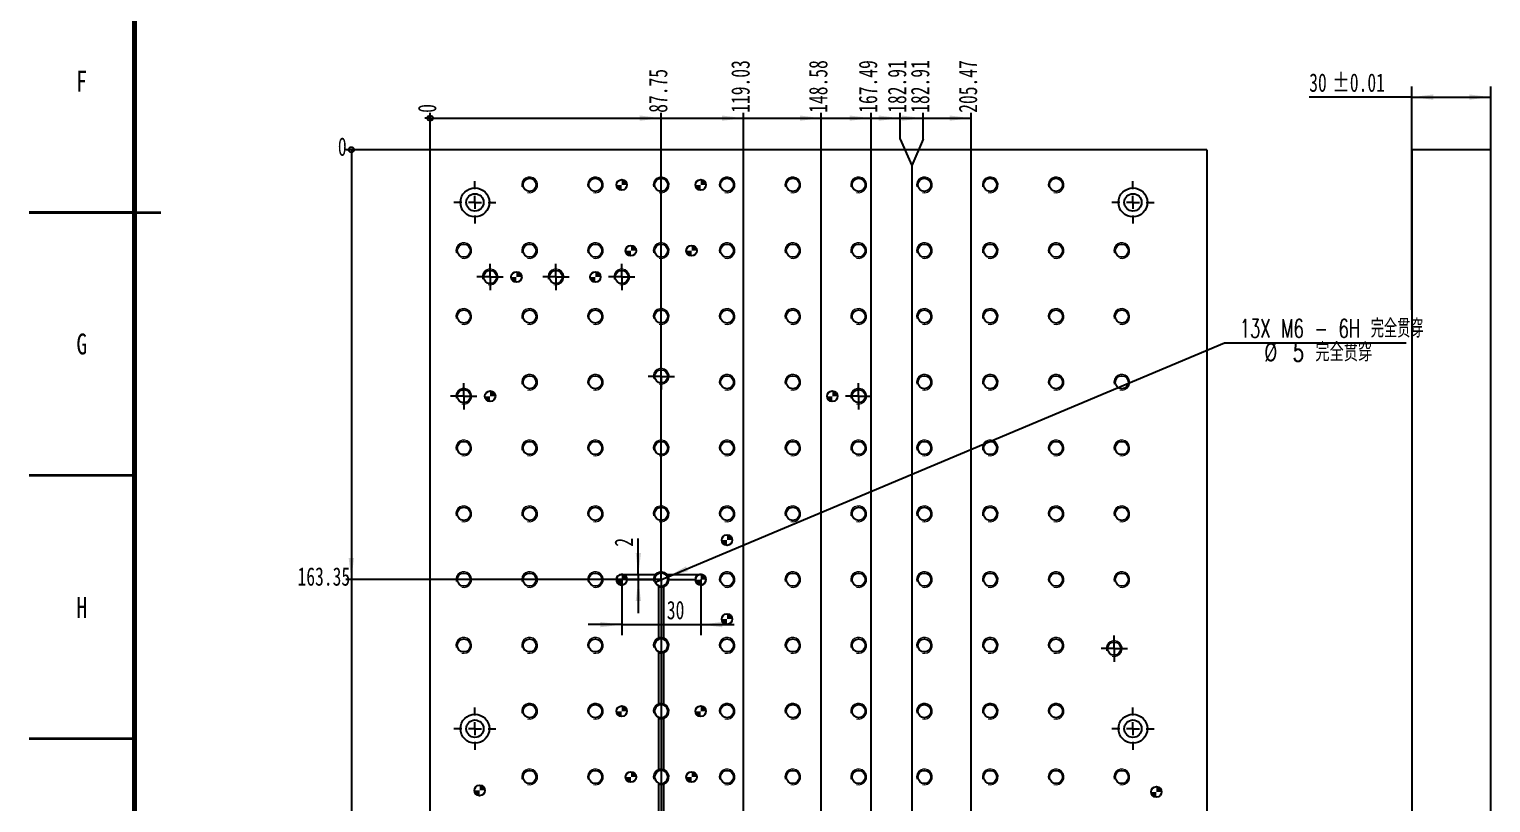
# Model space of a CAD drawing. Header units: millimetres. Extents: x 0 to 841, y 0 to 594.
# Drawn here: x 0 to 277.6, y 184.8 to 331.8 of the extents above; entities that cross this region are included whole.
import ezdxf

# ---------------------------------------------------------------- set-up
doc = ezdxf.new("R2010")
doc.units = ezdxf.units.MM
doc.layers.add('根据设置的颜色创建', color=7, linetype='Continuous', lineweight=25)
doc.styles.add('SLDTEXTSTYLE0', font='TXT', dxfattribs={"width": 0.75})
doc.styles.add('SLDTEXTSTYLE1', font='TXT', dxfattribs={"width": 0.7, "bigfont": 'bigfont'})
doc.styles.add('SLDTEXTSTYLE2', font='TXT', dxfattribs={"width": 0.7})
doc.styles.add('SLDTEXTSTYLE9', font='TXT', dxfattribs={"width": 0.65, "bigfont": 'bigfont'})
doc.dimstyles.new('SLDDIMSTYLE1', dxfattribs={"dimtxt": 3.5, "dimasz": 4.08, "dimexe": 0, "dimexo": 0.0625, "dimgap": 0.875, "dimtad": 2, "dimlfac": 2, "dimrnd": 1e-09, "dimzin": 12, "dimdsep": 46, "dimtxsty": 'SLDTEXTSTYLE2', "dimsah": 1, "dimcen": 0.09, "dimadec": 0, "dimazin": 3, "dimtol": 1, "dimtp": 0.01, "dimtm": 0.01, "dimtfac": 1, "dimtofl": 0, "dimtmove": 0, "dimatfit": 3, "dimfxl": 0, "dimfrac": 2, "dimtolj": 1, "dimarcsym": 0})
doc.dimstyles.new('SLDDIMSTYLE11', dxfattribs={"dimtxt": 3.5, "dimasz": 4.08, "dimexe": 0, "dimexo": 0.0625, "dimgap": 0.875, "dimtad": 2, "dimlfac": 2, "dimrnd": 1e-09, "dimzin": 12, "dimdsep": 46, "dimtxsty": 'SLDTEXTSTYLE2', "dimsah": 1, "dimcen": 0.09, "dimadec": 0, "dimazin": 3, "dimtfac": 1, "dimtmove": 0, "dimatfit": 0, "dimfxl": 0, "dimfrac": 2, "dimtolj": 1, "dimtzin": 12, "dimarcsym": 0})
doc.dimstyles.new('SLDDIMSTYLE16', dxfattribs={"dimtxt": 3.5, "dimasz": 4.08, "dimexe": 0, "dimexo": 0.0625, "dimgap": 0.875, "dimtad": 0, "dimtih": 1, "dimtoh": 1, "dimdec": 6, "dimlfac": 2, "dimrnd": 1e-09, "dimzin": 12, "dimdsep": 46, "dimtxsty": 'SLDTEXTSTYLE2', "dimblk1": 'NONE', "dimsah": 1, "dimcen": 0, "dimadec": 0, "dimazin": 3, "dimtfac": 1, "dimtmove": 0, "dimatfit": 3, "dimldrblk": 'NONE', "dimfxl": 0, "dimfrac": 2, "dimtolj": 1, "dimtzin": 12, "dimarcsym": 0})
doc.dimstyles.new('SLDDIMSTYLE5', dxfattribs={"dimtxt": 3.5, "dimasz": 0.338667, "dimexe": 0, "dimexo": 0.0625, "dimgap": 0.875, "dimtad": 0, "dimtih": 1, "dimtoh": 1, "dimdec": 0, "dimlfac": 2, "dimrnd": 1e-09, "dimdsep": 46, "dimtxsty": 'SLDTEXTSTYLE2', "dimblk1": 'ORIGIN', "dimblk2": 'ORIGIN', "dimsah": 1, "dimcen": 0.09, "dimadec": 0, "dimazin": 2, "dimtfac": 1, "dimtdec": 0, "dimtofl": 0, "dimtmove": 0, "dimatfit": 3, "dimldrblk": 'ORIGIN', "dimfxl": 0, "dimfrac": 2, "dimtolj": 1, "dimtzin": 12, "dimarcsym": 0})
doc.dimstyles.new('SLDDIMSTYLE6', dxfattribs={"dimtxt": 3.5, "dimasz": 4.08, "dimexe": 0, "dimexo": 0.0625, "dimgap": 0.875, "dimtad": 0, "dimtih": 1, "dimtoh": 1, "dimlfac": 2, "dimrnd": 1e-09, "dimzin": 12, "dimdsep": 46, "dimtxsty": 'SLDTEXTSTYLE2', "dimsah": 1, "dimcen": 0.09, "dimadec": 0, "dimazin": 3, "dimtfac": 1, "dimtofl": 0, "dimtmove": 0, "dimatfit": 3, "dimfxl": 0, "dimfrac": 2, "dimtolj": 1, "dimtzin": 12, "dimarcsym": 0})
doc.dimstyles.new('SLDDIMSTYLE7', dxfattribs={"dimtxt": 3.5, "dimasz": 4.08, "dimexe": 0, "dimexo": 0.0625, "dimgap": 0.875, "dimtad": 0, "dimtih": 1, "dimtoh": 1, "dimlfac": 2, "dimrnd": 1e-09, "dimzin": 4, "dimdsep": 46, "dimtxsty": 'SLDTEXTSTYLE2', "dimsah": 1, "dimcen": 0.09, "dimadec": 0, "dimazin": 1, "dimtfac": 1, "dimtofl": 0, "dimtmove": 0, "dimatfit": 3, "dimfxl": 0, "dimfrac": 2, "dimtolj": 1, "dimtzin": 12, "dimarcsym": 0})

# ---------------------------------------------------------------- blocks, each defined once
blk = doc.blocks.new('_D')
at = {"layer": '根据设置的颜色创建'}
for p, q in [((262.63, 278.49), (262.63, 320.92)), ((277.63, 308.92), (277.63, 320.92)), ((262.63, 318.92), (243.14, 318.92)), ((262.63, 318.92), (277.63, 318.92))]:
    blk.add_line(p, q, dxfattribs=at)
for points in [[(262.63, 318.92), (266.71, 318.41), (266.71, 319.43)], [(277.63, 318.92), (273.55, 319.43), (273.55, 318.41)]]:
    blk.add_solid(points, dxfattribs=at)
at = {"layer": '根据设置的颜色创建', "char_height": 3.5, "attachment_point": 1, "style": 'SLDTEXTSTYLE2'}
for s, insert in [('30', (243.14, 323.43)), ('±0.01', (247.52, 323.43))]:
    blk.add_mtext(s, dxfattribs=dict(at, insert=insert))
blk = doc.blocks.new('_Origin')
at = {"color": 0, "linetype": 'ByBlock', "lineweight": -2}
blk.add_line((0, 0), (-1, 0), dxfattribs=at)
blk.add_circle((0, 0), 0.5, dxfattribs=at)
blk = doc.blocks.new('_D_13')
at = {"layer": '根据设置的颜色创建'}
blk.add_line((76.17, 308.92), (60.17, 308.92), dxfattribs=at)
at = {"layer": '根据设置的颜色创建', "xscale": 1.016, "yscale": 1.016}
blk.add_blockref('_Origin', (61.19, 308.92), dxfattribs=at)
at = {"layer": '根据设置的颜色创建', "insert": (58.63, 311.27), "char_height": 3.5, "attachment_point": 1, "style": 'SLDTEXTSTYLE2'}
blk.add_mtext('0', dxfattribs=at)
blk = doc.blocks.new('_D_14')
at = {"layer": '根据设置的颜色创建'}
for p, q in [((61.19, 308.92), (61.19, 227.24)), ((120.05, 227.24), (60.17, 227.24))]:
    blk.add_line(p, q, dxfattribs=at)
blk.add_solid([(61.19, 227.24), (61.69, 231.32), (60.68, 231.32)], dxfattribs=at)
at = {"layer": '根据设置的颜色创建', "insert": (50.96, 229.59), "char_height": 3.5, "attachment_point": 1, "style": 'SLDTEXTSTYLE2'}
blk.add_mtext('163.35', dxfattribs=at)
blk = doc.blocks.new('_D_15')
at = {"layer": '根据设置的颜色创建'}
for p, q in [((61.19, 227.24), (61.19, 155.26)), ((65.17, 155.26), (60.17, 155.26)), ((65.17, 155.26), (70.17, 154.31)), ((70.17, 154.31), (178.91, 154.31))]:
    blk.add_line(p, q, dxfattribs=at)
blk.add_solid([(61.19, 155.26), (61.69, 159.34), (60.68, 159.34)], dxfattribs=at)
at = {"layer": '根据设置的颜色创建', "insert": (50.96, 157.61), "char_height": 3.5, "attachment_point": 1, "style": 'SLDTEXTSTYLE2'}
blk.add_mtext('309.23', dxfattribs=at)
blk = doc.blocks.new('_D_16')
at = {"layer": '根据设置的颜色创建'}
for p, q in [((61.19, 155.26), (61.19, 150.88)), ((65.17, 150.88), (60.17, 150.88)), ((65.17, 150.88), (70.17, 151.84)), ((70.17, 151.84), (120.05, 151.84))]:
    blk.add_line(p, q, dxfattribs=at)
blk.add_solid([(61.19, 150.88), (61.69, 154.96), (60.68, 154.96)], dxfattribs=at)
at = {"layer": '根据设置的颜色创建', "insert": (50.96, 153.23), "char_height": 3.5, "attachment_point": 1, "style": 'SLDTEXTSTYLE2'}
blk.add_mtext('314.17', dxfattribs=at)
blk = doc.blocks.new('_D_17')
at = {"layer": '根据设置的颜色创建'}
for p, q in [((61.19, 150.88), (61.19, 138.34)), ((120.05, 138.34), (60.17, 138.34))]:
    blk.add_line(p, q, dxfattribs=at)
blk.add_solid([(61.19, 138.34), (61.69, 142.42), (60.68, 142.42)], dxfattribs=at)
at = {"layer": '根据设置的颜色创建', "insert": (50.96, 140.68), "char_height": 3.5, "attachment_point": 1, "style": 'SLDTEXTSTYLE2'}
blk.add_mtext('341.17', dxfattribs=at)
blk = doc.blocks.new('_D_18')
at = {"layer": '根据设置的颜色创建'}
for p, q in [((61.19, 138.34), (61.19, 122.88)), ((135.68, 122.88), (60.17, 122.88))]:
    blk.add_line(p, q, dxfattribs=at)
blk.add_solid([(61.19, 122.88), (61.69, 126.96), (60.68, 126.96)], dxfattribs=at)
at = {"layer": '根据设置的颜色创建', "insert": (50.97, 125.22), "char_height": 3.5, "attachment_point": 1, "style": 'SLDTEXTSTYLE2'}
blk.add_mtext('372.08', dxfattribs=at)
blk = doc.blocks.new('_D_19')
at = {"layer": '根据设置的颜色创建'}
for p, q in [((61.19, 122.88), (61.19, 106.62)), ((150.4, 106.62), (60.17, 106.62))]:
    blk.add_line(p, q, dxfattribs=at)
blk.add_solid([(61.19, 106.62), (61.69, 110.7), (60.68, 110.7)], dxfattribs=at)
at = {"layer": '根据设置的颜色创建', "insert": (50.96, 108.97), "char_height": 3.5, "attachment_point": 1, "style": 'SLDTEXTSTYLE2'}
blk.add_mtext('404.60', dxfattribs=at)
blk = doc.blocks.new('_D_20')
at = {"layer": '根据设置的颜色创建'}
for p, q in [((61.19, 106.62), (61.19, 87.35)), ((167.63, 87.35), (60.17, 87.35))]:
    blk.add_line(p, q, dxfattribs=at)
blk.add_solid([(61.19, 87.35), (61.69, 91.43), (60.68, 91.43)], dxfattribs=at)
at = {"layer": '根据设置的颜色创建', "insert": (50.96, 89.69), "char_height": 3.5, "attachment_point": 1, "style": 'SLDTEXTSTYLE2'}
blk.add_mtext('443.15', dxfattribs=at)
blk = doc.blocks.new('_D_21')
at = {"layer": '根据设置的颜色创建'}
for p, q in [((61.19, 87.35), (61.19, 79.23)), ((65.17, 79.23), (60.17, 79.23)), ((65.17, 79.23), (70.17, 78.86)), ((70.17, 78.86), (159.91, 78.86))]:
    blk.add_line(p, q, dxfattribs=at)
blk.add_solid([(61.19, 79.23), (61.69, 83.31), (60.68, 83.31)], dxfattribs=at)
at = {"layer": '根据设置的颜色创建', "insert": (50.96, 81.58), "char_height": 3.5, "attachment_point": 1, "style": 'SLDTEXTSTYLE2'}
blk.add_mtext('460.11', dxfattribs=at)
blk = doc.blocks.new('_D_22')
at = {"layer": '根据设置的颜色创建'}
for p, q in [((61.19, 79.23), (61.19, 74.86)), ((167.63, 74.86), (60.17, 74.86))]:
    blk.add_line(p, q, dxfattribs=at)
blk.add_solid([(61.19, 74.86), (61.69, 78.94), (60.68, 78.94)], dxfattribs=at)
at = {"layer": '根据设置的颜色创建', "insert": (50.97, 77.2), "char_height": 3.5, "attachment_point": 1, "style": 'SLDTEXTSTYLE2'}
blk.add_mtext('468.13', dxfattribs=at)
blk = doc.blocks.new('_D_23')
at = {"layer": '根据设置的颜色创建'}
blk.add_line((76.17, 308.92), (76.17, 315.94), dxfattribs=at)
at = {"layer": '根据设置的颜色创建', "xscale": 1.016, "yscale": 1.016}
blk.add_blockref('_Origin', (76.17, 314.92), dxfattribs=at)
at = {"layer": '根据设置的颜色创建', "insert": (73.82, 315.94), "char_height": 3.5, "attachment_point": 1, "rotation": 90, "style": 'SLDTEXTSTYLE2'}
blk.add_mtext('0', dxfattribs=at)
blk = doc.blocks.new('_D_24')
at = {"layer": '根据设置的颜色创建'}
for p, q in [((76.17, 314.92), (120.05, 314.92)), ((120.05, 227.24), (120.05, 315.94))]:
    blk.add_line(p, q, dxfattribs=at)
blk.add_solid([(120.05, 314.92), (115.97, 315.43), (115.97, 314.42)], dxfattribs=at)
at = {"layer": '根据设置的颜色创建', "insert": (117.7, 315.94), "char_height": 3.5, "attachment_point": 1, "rotation": 90, "style": 'SLDTEXTSTYLE2'}
blk.add_mtext('87.75', dxfattribs=at)
blk = doc.blocks.new('_D_25')
at = {"layer": '根据设置的颜色创建'}
for p, q in [((120.05, 314.92), (135.68, 314.92)), ((135.68, 122.88), (135.68, 315.94))]:
    blk.add_line(p, q, dxfattribs=at)
blk.add_solid([(135.68, 314.92), (131.6, 315.43), (131.6, 314.42)], dxfattribs=at)
at = {"layer": '根据设置的颜色创建', "insert": (133.34, 315.94), "char_height": 3.5, "attachment_point": 1, "rotation": 90, "style": 'SLDTEXTSTYLE2'}
blk.add_mtext('119.03', dxfattribs=at)
blk = doc.blocks.new('_D_26')
at = {"layer": '根据设置的颜色创建'}
for p, q in [((135.68, 314.92), (150.46, 314.92)), ((150.46, 106.55), (150.46, 315.94))]:
    blk.add_line(p, q, dxfattribs=at)
blk.add_solid([(150.46, 314.92), (146.38, 315.43), (146.38, 314.42)], dxfattribs=at)
at = {"layer": '根据设置的颜色创建', "insert": (148.11, 315.94), "char_height": 3.5, "attachment_point": 1, "rotation": 90, "style": 'SLDTEXTSTYLE2'}
blk.add_mtext('148.58', dxfattribs=at)
blk = doc.blocks.new('_D_27')
at = {"layer": '根据设置的颜色创建'}
for p, q in [((150.46, 314.92), (159.91, 314.92)), ((159.91, 78.86), (159.91, 315.94))]:
    blk.add_line(p, q, dxfattribs=at)
blk.add_solid([(159.91, 314.92), (155.83, 315.43), (155.83, 314.42)], dxfattribs=at)
at = {"layer": '根据设置的颜色创建', "insert": (157.57, 315.94), "char_height": 3.5, "attachment_point": 1, "rotation": 90, "style": 'SLDTEXTSTYLE2'}
blk.add_mtext('167.49', dxfattribs=at)
blk = doc.blocks.new('_D_28')
at = {"layer": '根据设置的颜色创建'}
for p, q in [((159.91, 314.92), (165.44, 314.92)), ((165.44, 310.94), (165.44, 315.94)), ((165.44, 310.94), (167.63, 305.94)), ((167.63, 305.94), (167.63, 87.35))]:
    blk.add_line(p, q, dxfattribs=at)
blk.add_solid([(165.44, 314.92), (161.36, 315.43), (161.36, 314.42)], dxfattribs=at)
at = {"layer": '根据设置的颜色创建', "insert": (163.09, 315.94), "char_height": 3.5, "attachment_point": 1, "rotation": 90, "style": 'SLDTEXTSTYLE2'}
blk.add_mtext('182.91', dxfattribs=at)
blk = doc.blocks.new('_D_29')
at = {"layer": '根据设置的颜色创建'}
for p, q in [((159.91, 314.92), (169.81, 314.92)), ((169.81, 310.94), (169.81, 315.94)), ((169.81, 310.94), (167.63, 305.94)), ((167.63, 305.94), (167.63, 74.86))]:
    blk.add_line(p, q, dxfattribs=at)
blk.add_solid([(169.81, 314.92), (165.73, 315.43), (165.73, 314.42)], dxfattribs=at)
at = {"layer": '根据设置的颜色创建', "insert": (167.47, 315.94), "char_height": 3.5, "attachment_point": 1, "rotation": 90, "style": 'SLDTEXTSTYLE2'}
blk.add_mtext('182.91', dxfattribs=at)
blk = doc.blocks.new('_D_30')
at = {"layer": '根据设置的颜色创建'}
for p, q in [((169.81, 314.92), (178.91, 314.92)), ((178.91, 154.31), (178.91, 315.94))]:
    blk.add_line(p, q, dxfattribs=at)
blk.add_solid([(178.91, 314.92), (174.83, 315.43), (174.83, 314.42)], dxfattribs=at)
at = {"layer": '根据设置的颜色创建', "insert": (176.56, 315.94), "char_height": 3.5, "attachment_point": 1, "rotation": 90, "style": 'SLDTEXTSTYLE2'}
blk.add_mtext('205.47', dxfattribs=at)
blk = doc.blocks.new('_D_43')
at = {"layer": '根据设置的颜色创建'}
for p, q in [((115.7, 228.24), (115.7, 235.03)), ((115.7, 228.24), (115.7, 227.24)), ((115.7, 227.24), (115.7, 220.89))]:
    blk.add_line(p, q, dxfattribs=at)
for points in [[(115.7, 228.24), (116.21, 232.32), (115.2, 232.32)], [(115.7, 227.24), (115.2, 223.16), (116.21, 223.16)]]:
    blk.add_solid(points, dxfattribs=at)
at = {"layer": '根据设置的颜色创建', "insert": (111.19, 233.5), "char_height": 3.5, "attachment_point": 1, "rotation": 90, "style": 'SLDTEXTSTYLE2'}
blk.add_mtext('2', dxfattribs=at)
blk = doc.blocks.new('_D_52')
at = {"layer": '根据设置的颜色创建'}
for p, q in [((112.55, 227.24), (112.55, 216.69)), ((127.55, 227.24), (127.55, 216.69)), ((112.55, 218.69), (106.2, 218.69)), ((112.55, 218.69), (127.55, 218.69)), ((127.55, 218.69), (133.9, 218.69))]:
    blk.add_line(p, q, dxfattribs=at)
for points in [[(112.55, 218.69), (108.47, 219.2), (108.47, 218.19)], [(127.55, 218.69), (131.63, 218.19), (131.63, 219.2)]]:
    blk.add_solid(points, dxfattribs=at)
at = {"layer": '根据设置的颜色创建', "insert": (121.11, 223.21), "char_height": 3.5, "attachment_point": 1, "style": 'SLDTEXTSTYLE2'}
blk.add_mtext('30', dxfattribs=at)
blk = doc.blocks.new('_D_56')
at = {"layer": '根据设置的颜色创建'}
for p, q in [((121.2, 227.73), (227.05, 272.23)), ((227.05, 272.23), (261.53, 272.23)), ((118.89, 226.76), (121.2, 227.73))]:
    blk.add_line(p, q, dxfattribs=at)
blk.add_solid([(121.2, 227.73), (125.16, 228.84), (124.76, 229.78)], dxfattribs=at)
at = {"layer": '根据设置的颜色创建', "char_height": 3.5, "attachment_point": 1}
for s, insert, style in [('13X M6 - 6H 完全贯穿', (229.95, 276.72), 'SLDTEXTSTYLE9'), ('%%c', (234.6, 272.22), 'SLDTEXTSTYLE2'), ('5 完全贯穿', (240.03, 272.2), 'SLDTEXTSTYLE1')]:
    blk.add_mtext(s, dxfattribs=dict(at, insert=insert, style=style))
blk = doc.blocks.new('_None')
blk = doc.blocks.new('SW_CENTERMARKSYMBOL_87')
at = {"layer": '根据设置的颜色创建', "color": 0}
for p, q in [((0, 2.5), (0, 4)), ((-2.5, 0), (-4, 0)), ((0, 0), (-1.25, 0)), ((0, 0), (0, 1.25)), ((0, 0), (0, -1.25)), ((0, 0), (1.25, 0)), ((2.5, 0), (4, 0)), ((0, -2.5), (0, -4))]:
    blk.add_line(p, q, dxfattribs=at)
blk = doc.blocks.new('SW_CENTERMARKSYMBOL_88')
at = {"layer": '根据设置的颜色创建', "color": 0}
for p, q in [((0, 2.5), (0, 4)), ((-2.5, 0), (-4, 0)), ((0, 0), (-1.25, 0)), ((0, 0), (0, 1.25)), ((0, 0), (0, -1.25)), ((0, 0), (1.25, 0)), ((2.5, 0), (4, 0)), ((0, -2.5), (0, -4))]:
    blk.add_line(p, q, dxfattribs=at)
blk = doc.blocks.new('SW_CENTERMARKSYMBOL_89')
at = {"layer": '根据设置的颜色创建', "color": 0}
for p, q in [((0, 2.5), (0, 4)), ((-2.5, 0), (-4, 0)), ((0, 0), (-1.25, 0)), ((0, 0), (0, 1.25)), ((0, 0), (0, -1.25)), ((0, 0), (1.25, 0)), ((2.5, 0), (4, 0)), ((0, -2.5), (0, -4))]:
    blk.add_line(p, q, dxfattribs=at)
blk = doc.blocks.new('SW_CENTERMARKSYMBOL_90')
at = {"layer": '根据设置的颜色创建', "color": 0}
for p, q in [((0, 2.5), (0, 4)), ((-2.5, 0), (-4, 0)), ((0, 0), (-1.25, 0)), ((0, 0), (0, 1.25)), ((0, 0), (0, -1.25)), ((0, 0), (1.25, 0)), ((2.5, 0), (4, 0)), ((0, -2.5), (0, -4))]:
    blk.add_line(p, q, dxfattribs=at)
blk = doc.blocks.new('SW_CENTERMARKSYMBOL_96')
at = {"layer": '根据设置的颜色创建', "color": 0}
for p, q in [((-1.25, 0), (-2.5, 0)), ((0, 0), (-1.25, 0)), ((0, 1.25), (0, 2.5)), ((0, 0), (0, 1.25)), ((0, 0), (0, -1.25)), ((0, 0), (1.25, 0)), ((1.25, 0), (2.5, 0)), ((0, -1.25), (0, -2.5))]:
    blk.add_line(p, q, dxfattribs=at)
blk = doc.blocks.new('SW_CENTERMARKSYMBOL_97')
at = {"layer": '根据设置的颜色创建', "color": 0}
for p, q in [((-1.25, 0), (-2.5, 0)), ((0, 0), (-1.25, 0)), ((0, 1.25), (0, 2.5)), ((0, 0), (0, 1.25)), ((0, 0), (0, -1.25)), ((0, 0), (1.25, 0)), ((1.25, 0), (2.5, 0)), ((0, -1.25), (0, -2.5))]:
    blk.add_line(p, q, dxfattribs=at)
blk = doc.blocks.new('SW_CENTERMARKSYMBOL_111')
at = {"layer": '根据设置的颜色创建', "color": 0}
for p, q in [((-1.25, 0), (-2.5, 0)), ((0, 0), (-1.25, 0)), ((0, 1.25), (0, 2.5)), ((0, 0), (0, 1.25)), ((0, 0), (0, -1.25)), ((0, 0), (1.25, 0)), ((1.25, 0), (2.5, 0)), ((0, -1.25), (0, -2.5))]:
    blk.add_line(p, q, dxfattribs=at)
blk = doc.blocks.new('SW_CENTERMARKSYMBOL_120')
at = {"layer": '根据设置的颜色创建', "color": 0}
for p, q in [((-1.25, 0), (-2.5, 0)), ((0, 0), (-1.25, 0)), ((0, 1.25), (0, 2.5)), ((0, 0), (0, 1.25)), ((0, 0), (0, -1.25)), ((0, 0), (1.25, 0)), ((1.25, 0), (2.5, 0)), ((0, -1.25), (0, -2.5))]:
    blk.add_line(p, q, dxfattribs=at)
blk = doc.blocks.new('SW_CENTERMARKSYMBOL_121')
at = {"layer": '根据设置的颜色创建', "color": 0}
for p, q in [((-1.25, 0), (-2.5, 0)), ((0, 0), (-1.25, 0)), ((0, 1.25), (0, 2.5)), ((0, 0), (0, 1.25)), ((0, 0), (0, -1.25)), ((0, 0), (1.25, 0)), ((1.25, 0), (2.5, 0)), ((0, -1.25), (0, -2.5))]:
    blk.add_line(p, q, dxfattribs=at)
blk = doc.blocks.new('SW_CENTERMARKSYMBOL_122')
at = {"layer": '根据设置的颜色创建', "color": 0}
for p, q in [((-1.25, 0), (-2.5, 0)), ((0, 0), (-1.25, 0)), ((0, 1.25), (0, 2.5)), ((0, 0), (0, 1.25)), ((0, 0), (0, -1.25)), ((0, 0), (1.25, 0)), ((1.25, 0), (2.5, 0)), ((0, -1.25), (0, -2.5))]:
    blk.add_line(p, q, dxfattribs=at)
blk = doc.blocks.new('SW_CENTERMARKSYMBOL_123')
at = {"layer": '根据设置的颜色创建', "color": 0}
for p, q in [((-1.25, 0), (-2.5, 0)), ((0, 0), (-1.25, 0)), ((0, 1.25), (0, 2.5)), ((0, 0), (0, 1.25)), ((0, 0), (0, -1.25)), ((0, 0), (1.25, 0)), ((1.25, 0), (2.5, 0)), ((0, -1.25), (0, -2.5))]:
    blk.add_line(p, q, dxfattribs=at)
blk = doc.blocks.new('SW_DOWELSYMBOL_45')
at = {"linetype": 'Continuous', "lineweight": 25}
h = blk.add_hatch(color=0, dxfattribs=at)
edge = h.paths.add_edge_path(flags=0)
edge.add_arc((0, 0), 1, 180, 270)
edge.add_line((0, -1), (0, 0))
edge.add_line((0, 0), (-1, 0))
h = blk.add_hatch(color=0, dxfattribs=at)
edge = h.paths.add_edge_path(flags=0)
edge.add_arc((0, 0), 1, 0, 90)
edge.add_line((0, 1), (0, 0))
edge.add_line((0, 0), (1, 0))
at = {"layer": '根据设置的颜色创建', "color": 0}
blk.add_circle((0, 0), 1, dxfattribs=at)
blk = doc.blocks.new('SW_DOWELSYMBOL_49')
at = {"linetype": 'Continuous', "lineweight": 25}
h = blk.add_hatch(color=0, dxfattribs=at)
edge = h.paths.add_edge_path(flags=0)
edge.add_arc((0, 0), 1, 180, 270)
edge.add_line((0, -1), (0, 0))
edge.add_line((0, 0), (-1, 0))
h = blk.add_hatch(color=0, dxfattribs=at)
edge = h.paths.add_edge_path(flags=0)
edge.add_arc((0, 0), 1, 0, 90)
edge.add_line((0, 1), (0, 0))
edge.add_line((0, 0), (1, 0))
at = {"layer": '根据设置的颜色创建', "color": 0}
blk.add_circle((0, 0), 1, dxfattribs=at)
blk = doc.blocks.new('SW_DOWELSYMBOL_50')
at = {"linetype": 'Continuous', "lineweight": 25}
h = blk.add_hatch(color=0, dxfattribs=at)
edge = h.paths.add_edge_path(flags=0)
edge.add_arc((0, 0), 1, 180, 270)
edge.add_line((0, -1), (0, 0))
edge.add_line((0, 0), (-1, 0))
h = blk.add_hatch(color=0, dxfattribs=at)
edge = h.paths.add_edge_path(flags=0)
edge.add_arc((0, 0), 1, 0, 90)
edge.add_line((0, 1), (0, 0))
edge.add_line((0, 0), (1, 0))
at = {"layer": '根据设置的颜色创建', "color": 0}
blk.add_circle((0, 0), 1, dxfattribs=at)
blk = doc.blocks.new('SW_DOWELSYMBOL_63')
at = {"linetype": 'Continuous', "lineweight": 25}
h = blk.add_hatch(color=0, dxfattribs=at)
edge = h.paths.add_edge_path(flags=0)
edge.add_arc((0, 0), 1, 180, 270)
edge.add_line((0, -1), (0, 0))
edge.add_line((0, 0), (-1, 0))
h = blk.add_hatch(color=0, dxfattribs=at)
edge = h.paths.add_edge_path(flags=0)
edge.add_arc((0, 0), 1, 0, 90)
edge.add_line((0, 1), (0, 0))
edge.add_line((0, 0), (1, 0))
at = {"layer": '根据设置的颜色创建', "color": 0}
blk.add_circle((0, 0), 1, dxfattribs=at)
blk = doc.blocks.new('SW_DOWELSYMBOL_72')
at = {"linetype": 'Continuous', "lineweight": 25}
h = blk.add_hatch(color=0, dxfattribs=at)
edge = h.paths.add_edge_path(flags=0)
edge.add_arc((0, 0), 1, 180, 270)
edge.add_line((0, -1), (0, 0))
edge.add_line((0, 0), (-1, 0))
h = blk.add_hatch(color=0, dxfattribs=at)
edge = h.paths.add_edge_path(flags=0)
edge.add_arc((0, 0), 1, 0, 90)
edge.add_line((0, 1), (0, 0))
edge.add_line((0, 0), (1, 0))
at = {"layer": '根据设置的颜色创建', "color": 0}
blk.add_circle((0, 0), 1, dxfattribs=at)
blk = doc.blocks.new('SW_DOWELSYMBOL_74')
at = {"linetype": 'Continuous', "lineweight": 25}
h = blk.add_hatch(color=0, dxfattribs=at)
edge = h.paths.add_edge_path(flags=0)
edge.add_arc((0, 0), 1, 180, 270)
edge.add_line((0, -1), (0, 0))
edge.add_line((0, 0), (-1, 0))
h = blk.add_hatch(color=0, dxfattribs=at)
edge = h.paths.add_edge_path(flags=0)
edge.add_arc((0, 0), 1, 0, 90)
edge.add_line((0, 1), (0, 0))
edge.add_line((0, 0), (1, 0))
at = {"layer": '根据设置的颜色创建', "color": 0}
blk.add_circle((0, 0), 1, dxfattribs=at)
blk = doc.blocks.new('SW_DOWELSYMBOL_75')
at = {"linetype": 'Continuous', "lineweight": 25}
h = blk.add_hatch(color=0, dxfattribs=at)
edge = h.paths.add_edge_path(flags=0)
edge.add_arc((0, 0), 1, 180, 270)
edge.add_line((0, -1), (0, 0))
edge.add_line((0, 0), (-1, 0))
h = blk.add_hatch(color=0, dxfattribs=at)
edge = h.paths.add_edge_path(flags=0)
edge.add_arc((0, 0), 1, 0, 90)
edge.add_line((0, 1), (0, 0))
edge.add_line((0, 0), (1, 0))
at = {"layer": '根据设置的颜色创建', "color": 0}
blk.add_circle((0, 0), 1, dxfattribs=at)
blk = doc.blocks.new('SW_DOWELSYMBOL_77')
at = {"linetype": 'Continuous', "lineweight": 25}
h = blk.add_hatch(color=0, dxfattribs=at)
edge = h.paths.add_edge_path(flags=0)
edge.add_arc((0, 0), 1, 180, 270)
edge.add_line((0, -1), (0, 0))
edge.add_line((0, 0), (-1, 0))
h = blk.add_hatch(color=0, dxfattribs=at)
edge = h.paths.add_edge_path(flags=0)
edge.add_arc((0, 0), 1, 0, 90)
edge.add_line((0, 1), (0, 0))
edge.add_line((0, 0), (1, 0))
at = {"layer": '根据设置的颜色创建', "color": 0}
blk.add_circle((0, 0), 1, dxfattribs=at)
blk = doc.blocks.new('SW_DOWELSYMBOL_78')
at = {"linetype": 'Continuous', "lineweight": 25}
h = blk.add_hatch(color=0, dxfattribs=at)
edge = h.paths.add_edge_path(flags=0)
edge.add_arc((0, 0), 1, 180, 270)
edge.add_line((0, -1), (0, 0))
edge.add_line((0, 0), (-1, 0))
h = blk.add_hatch(color=0, dxfattribs=at)
edge = h.paths.add_edge_path(flags=0)
edge.add_arc((0, 0), 1, 0, 90)
edge.add_line((0, 1), (0, 0))
edge.add_line((0, 0), (1, 0))
at = {"layer": '根据设置的颜色创建', "color": 0}
blk.add_circle((0, 0), 1, dxfattribs=at)
blk = doc.blocks.new('SW_DOWELSYMBOL_79')
at = {"linetype": 'Continuous', "lineweight": 25}
h = blk.add_hatch(color=0, dxfattribs=at)
edge = h.paths.add_edge_path(flags=0)
edge.add_arc((0, 0), 1, 180, 270)
edge.add_line((0, -1), (0, 0))
edge.add_line((0, 0), (-1, 0))
h = blk.add_hatch(color=0, dxfattribs=at)
edge = h.paths.add_edge_path(flags=0)
edge.add_arc((0, 0), 1, 0, 90)
edge.add_line((0, 1), (0, 0))
edge.add_line((0, 0), (1, 0))
at = {"layer": '根据设置的颜色创建', "color": 0}
blk.add_circle((0, 0), 1, dxfattribs=at)
blk = doc.blocks.new('SW_DOWELSYMBOL_80')
at = {"linetype": 'Continuous', "lineweight": 25}
h = blk.add_hatch(color=0, dxfattribs=at)
edge = h.paths.add_edge_path(flags=0)
edge.add_arc((0, 0), 1, 180, 270)
edge.add_line((0, -1), (0, 0))
edge.add_line((0, 0), (-1, 0))
h = blk.add_hatch(color=0, dxfattribs=at)
edge = h.paths.add_edge_path(flags=0)
edge.add_arc((0, 0), 1, 0, 90)
edge.add_line((0, 1), (0, 0))
edge.add_line((0, 0), (1, 0))
at = {"layer": '根据设置的颜色创建', "color": 0}
blk.add_circle((0, 0), 1, dxfattribs=at)
blk = doc.blocks.new('SW_DOWELSYMBOL_81')
at = {"linetype": 'Continuous', "lineweight": 25}
h = blk.add_hatch(color=0, dxfattribs=at)
edge = h.paths.add_edge_path(flags=0)
edge.add_arc((0, 0), 1, 180, 270)
edge.add_line((0, -1), (0, 0))
edge.add_line((0, 0), (-1, 0))
h = blk.add_hatch(color=0, dxfattribs=at)
edge = h.paths.add_edge_path(flags=0)
edge.add_arc((0, 0), 1, 0, 90)
edge.add_line((0, 1), (0, 0))
edge.add_line((0, 0), (1, 0))
at = {"layer": '根据设置的颜色创建', "color": 0}
blk.add_circle((0, 0), 1, dxfattribs=at)
blk = doc.blocks.new('SW_DOWELSYMBOL_82')
at = {"linetype": 'Continuous', "lineweight": 25}
h = blk.add_hatch(color=0, dxfattribs=at)
edge = h.paths.add_edge_path(flags=0)
edge.add_arc((0, 0), 1, 180, 270)
edge.add_line((0, -1), (0, 0))
edge.add_line((0, 0), (-1, 0))
h = blk.add_hatch(color=0, dxfattribs=at)
edge = h.paths.add_edge_path(flags=0)
edge.add_arc((0, 0), 1, 0, 90)
edge.add_line((0, 1), (0, 0))
edge.add_line((0, 0), (1, 0))
at = {"layer": '根据设置的颜色创建', "color": 0}
blk.add_circle((0, 0), 1, dxfattribs=at)
blk = doc.blocks.new('SW_DOWELSYMBOL_83')
at = {"linetype": 'Continuous', "lineweight": 25}
h = blk.add_hatch(color=0, dxfattribs=at)
edge = h.paths.add_edge_path(flags=0)
edge.add_arc((0, 0), 1, 180, 270)
edge.add_line((0, -1), (0, 0))
edge.add_line((0, 0), (-1, 0))
h = blk.add_hatch(color=0, dxfattribs=at)
edge = h.paths.add_edge_path(flags=0)
edge.add_arc((0, 0), 1, 0, 90)
edge.add_line((0, 1), (0, 0))
edge.add_line((0, 0), (1, 0))
at = {"layer": '根据设置的颜色创建', "color": 0}
blk.add_circle((0, 0), 1, dxfattribs=at)
blk = doc.blocks.new('SW_DOWELSYMBOL_84')
at = {"linetype": 'Continuous', "lineweight": 25}
h = blk.add_hatch(color=0, dxfattribs=at)
edge = h.paths.add_edge_path(flags=0)
edge.add_arc((0, 0), 1, 180, 270)
edge.add_line((0, -1), (0, 0))
edge.add_line((0, 0), (-1, 0))
h = blk.add_hatch(color=0, dxfattribs=at)
edge = h.paths.add_edge_path(flags=0)
edge.add_arc((0, 0), 1, 0, 90)
edge.add_line((0, 1), (0, 0))
edge.add_line((0, 0), (1, 0))
at = {"layer": '根据设置的颜色创建', "color": 0}
blk.add_circle((0, 0), 1, dxfattribs=at)
blk = doc.blocks.new('SW_DOWELSYMBOL_85')
at = {"linetype": 'Continuous', "lineweight": 25}
h = blk.add_hatch(color=0, dxfattribs=at)
edge = h.paths.add_edge_path(flags=0)
edge.add_arc((0, 0), 1, 180, 270)
edge.add_line((0, -1), (0, 0))
edge.add_line((0, 0), (-1, 0))
h = blk.add_hatch(color=0, dxfattribs=at)
edge = h.paths.add_edge_path(flags=0)
edge.add_arc((0, 0), 1, 0, 90)
edge.add_line((0, 1), (0, 0))
edge.add_line((0, 0), (1, 0))
at = {"layer": '根据设置的颜色创建', "color": 0}
blk.add_circle((0, 0), 1, dxfattribs=at)
blk = doc.blocks.new('SW_DOWELSYMBOL_86')
at = {"linetype": 'Continuous', "lineweight": 25}
h = blk.add_hatch(color=0, dxfattribs=at)
edge = h.paths.add_edge_path(flags=0)
edge.add_arc((0, 0), 1, 180, 270)
edge.add_line((0, -1), (0, 0))
edge.add_line((0, 0), (-1, 0))
h = blk.add_hatch(color=0, dxfattribs=at)
edge = h.paths.add_edge_path(flags=0)
edge.add_arc((0, 0), 1, 0, 90)
edge.add_line((0, 1), (0, 0))
edge.add_line((0, 0), (1, 0))
at = {"layer": '根据设置的颜色创建', "color": 0}
blk.add_circle((0, 0), 1, dxfattribs=at)
blk = doc.blocks.new('SW_DOWELSYMBOL_87')
at = {"linetype": 'Continuous', "lineweight": 25}
h = blk.add_hatch(color=0, dxfattribs=at)
edge = h.paths.add_edge_path(flags=0)
edge.add_arc((0, 0), 1, 180, 270)
edge.add_line((0, -1), (0, 0))
edge.add_line((0, 0), (-1, 0))
h = blk.add_hatch(color=0, dxfattribs=at)
edge = h.paths.add_edge_path(flags=0)
edge.add_arc((0, 0), 1, 0, 90)
edge.add_line((0, 1), (0, 0))
edge.add_line((0, 0), (1, 0))
at = {"layer": '根据设置的颜色创建', "color": 0}
blk.add_circle((0, 0), 1, dxfattribs=at)

msp = doc.modelspace()

# ---------------------------------------------------------------- linework, layer by layer
at = {"color": 7, "linetype": 'Continuous', "lineweight": 70}
msp.add_line((20, 20), (20, 574), dxfattribs=at)
at = {"color": 7, "linetype": 'Continuous', "lineweight": 25}
for p, q in [((76.16905337, 146.42080457), (76.16905337, 308.92080457)), ((223.66905337, 308.92080457), (76.16905337, 308.92080457)), ((223.66905337, 308.92080457), (223.66905337, 140.42080457)), ((262.62628311, 308.92080457), (262.62628311, 171.42080457)), ((277.62628311, 308.92080457), (262.62628311, 308.92080457)), ((277.62628311, 146.42080457), (277.62628311, 308.92080457)), ((112.72040113, 228.24395003), (119.29540113, 228.24395003)), ((112.72040113, 228.24395003), (112.72040113, 228.22851847)), ((120.79540113, 228.24395003), (127.37040113, 228.24395003)), ((127.37040113, 228.24395003), (127.37040113, 228.22851847)), ((113.54540113, 227.24395003), (118.79540113, 227.24395003)), ((119.54540113, 226.09830611), (119.54540113, 215.88959396)), ((120.54540113, 215.88959396), (120.54540113, 226.09830611)), ((121.29540113, 227.24395003), (126.54540113, 227.24395003)), ((119.54540113, 213.59830611), (119.54540113, 203.38959396)), ((120.54540113, 203.38959396), (120.54540113, 213.59830611)), ((119.54540113, 201.09830611), (119.54540113, 190.88959396)), ((120.54540113, 190.88959396), (120.54540113, 201.09830611)), ((119.54540113, 188.59830611), (119.54540113, 179.51299019)), ((120.54540113, 179.51299019), (120.54540113, 188.59830611))]:
    msp.add_line(p, q, dxfattribs=at)
at = {"color": 7, "linetype": 'Continuous', "lineweight": 35}
for p, q in [((0, 297), (25, 297)), ((20, 297), (0, 297)), ((20, 247), (0, 247)), ((20, 197), (0, 197))]:
    msp.add_line(p, q, dxfattribs=at)
at = {"color": 7, "linetype": 'Continuous', "lineweight": 25}
for centre, radius in [((95.04540113, 302.24395003), 1.25), ((107.54540113, 302.24395003), 1.25), ((112.54540113, 302.24395003), 1), ((120.04540113, 302.24395003), 1.25), ((127.54540113, 302.24395003), 1), ((132.54540113, 302.24395003), 1.25), ((145.04540113, 302.24395003), 1.25), ((157.54540113, 302.24395003), 1.25), ((170.04540113, 302.24395003), 1.25), ((182.54540113, 302.24395003), 1.25), ((195.04540113, 302.24395003), 1.25), ((84.66222092, 298.92080457), 2.75), ((84.66222092, 298.92080457), 1.65), ((209.66222092, 298.92080457), 2.75), ((209.66222092, 298.92080457), 1.65), ((82.54540113, 289.74395003), 1.25), ((95.04540113, 289.74395003), 1.25), ((107.54540113, 289.74395003), 1.25), ((114.28290113, 289.74395003), 1), ((120.04540113, 289.74395003), 1.25), ((125.80790113, 289.74395003), 1), ((132.54540113, 289.74395003), 1.25), ((145.04540113, 289.74395003), 1.25), ((157.54540113, 289.74395003), 1.25), ((170.04540113, 289.74395003), 1.25), ((182.54540113, 289.74395003), 1.25), ((195.04540113, 289.74395003), 1.25), ((207.54540113, 289.74395003), 1.25), ((87.54540113, 284.74395004), 1.25), ((100.04540113, 284.74395004), 1.25), ((112.54540113, 284.74395004), 1.25), ((92.54540113, 284.74395004), 1), ((107.54540113, 284.74395004), 1), ((82.54540113, 277.24395003), 1.25), ((95.04540113, 277.24395003), 1.25), ((107.54540113, 277.24395003), 1.25), ((120.04540113, 277.24395003), 1.25), ((132.54540113, 277.24395003), 1.25), ((145.04540113, 277.24395003), 1.25), ((157.54540113, 277.24395003), 1.25), ((170.04540113, 277.24395003), 1.25), ((182.54540113, 277.24395003), 1.25), ((195.04540113, 277.24395003), 1.25), ((207.54540113, 277.24395003), 1.25), ((120.04540113, 265.86734627), 1.25), ((95.04540113, 264.74395003), 1.25), ((107.54540113, 264.74395003), 1.25), ((132.54540113, 264.74395003), 1.25), ((145.04540113, 264.74395003), 1.25), ((170.04540113, 264.74395003), 1.25), ((182.54540113, 264.74395003), 1.25), ((195.04540113, 264.74395003), 1.25), ((207.54540113, 264.74395003), 1.25), ((82.54540113, 262.09324995), 1.25), ((87.54540113, 262.09324995), 1), ((152.54540113, 262.09324995), 1), ((157.54540113, 262.09324995), 1.25), ((82.54540113, 252.24395003), 1.25), ((95.04540113, 252.24395003), 1.25), ((107.54540113, 252.24395003), 1.25), ((120.04540113, 252.24395003), 1.25), ((132.54540113, 252.24395003), 1.25), ((145.04540113, 252.24395003), 1.25), ((157.54540113, 252.24395003), 1.25), ((170.04540113, 252.24395003), 1.25), ((182.54540113, 252.24395003), 1.25), ((195.04540113, 252.24395003), 1.25), ((207.54540113, 252.24395003), 1.25), ((82.54540113, 239.74395003), 1.25), ((95.04540113, 239.74395003), 1.25), ((107.54540113, 239.74395003), 1.25), ((120.04540113, 239.74395003), 1.25), ((132.54540113, 239.74395003), 1.25), ((145.04540113, 239.74395003), 1.25), ((157.54540113, 239.74395003), 1.25), ((170.04540113, 239.74395003), 1.25), ((182.54540113, 239.74395003), 1.25), ((195.04540113, 239.74395003), 1.25), ((207.54540113, 239.74395003), 1.25), ((132.54540113, 234.74395003), 1), ((82.54540113, 227.24395003), 1.25), ((95.04540113, 227.24395003), 1.25), ((107.54540113, 227.24395003), 1.25), ((132.54540113, 227.24395003), 1.25), ((145.04540113, 227.24395003), 1.25), ((157.54540113, 227.24395003), 1.25), ((170.04540113, 227.24395003), 1.25), ((182.54540113, 227.24395003), 1.25), ((195.04540113, 227.24395003), 1.25), ((207.54540113, 227.24395003), 1.25), ((132.54540113, 219.74395003), 1), ((82.54540113, 214.74395003), 1.25), ((95.04540113, 214.74395003), 1.25), ((107.54540113, 214.74395003), 1.25), ((132.54540113, 214.74395003), 1.25), ((145.04540113, 214.74395003), 1.25), ((157.54540113, 214.74395003), 1.25), ((170.04540113, 214.74395003), 1.25), ((182.54540113, 214.74395003), 1.25), ((195.04540113, 214.74395003), 1.25), ((206.0904633, 214.12797155), 1.25), ((95.04540113, 202.24395003), 1.25), ((107.54540113, 202.24395003), 1.25), ((112.54540113, 202.24395003), 1), ((127.54540113, 202.24395003), 1), ((132.54540113, 202.24395003), 1.25), ((145.04540113, 202.24395003), 1.25), ((157.54540113, 202.24395003), 1.25), ((170.04540113, 202.24395003), 1.25), ((182.54540113, 202.24395003), 1.25), ((195.04540113, 202.24395003), 1.25), ((84.66222092, 198.92080457), 2.75), ((84.66222092, 198.92080457), 1.65), ((209.66222092, 198.92080457), 2.75), ((209.66222092, 198.92080457), 1.65), ((95.04540113, 189.74395003), 1.25), ((107.54540113, 189.74395003), 1.25), ((114.28290113, 189.74395003), 1), ((125.80790113, 189.74395003), 1), ((132.54540113, 189.74395003), 1.25), ((145.04540113, 189.74395003), 1.25), ((157.54540113, 189.74395003), 1.25), ((170.04540113, 189.74395003), 1.25), ((182.54540113, 189.74395003), 1.25), ((195.04540113, 189.74395003), 1.25), ((207.54540113, 189.74395003), 1.25), ((85.55860378, 187.18798378), 1), ((214.10081936, 186.90682322), 1)]:
    msp.add_circle(centre, radius, dxfattribs=at)
at = {"color": 7, "linetype": 'Continuous', "lineweight": 18}
for centre in [(95.04540113, 302.24395003), (107.54540113, 302.24395003), (120.04540113, 302.24395003), (132.54540113, 302.24395003), (145.04540113, 302.24395003), (157.54540113, 302.24395003), (170.04540113, 302.24395003), (182.54540113, 302.24395003), (195.04540113, 302.24395003), (82.54540113, 289.74395003), (95.04540113, 289.74395003), (107.54540113, 289.74395003), (120.04540113, 289.74395003), (132.54540113, 289.74395003), (145.04540113, 289.74395003), (157.54540113, 289.74395003), (170.04540113, 289.74395003), (182.54540113, 289.74395003), (195.04540113, 289.74395003), (207.54540113, 289.74395003), (87.54540113, 284.74395004), (100.04540113, 284.74395004), (112.54540113, 284.74395004), (82.54540113, 277.24395003), (95.04540113, 277.24395003), (107.54540113, 277.24395003), (120.04540113, 277.24395003), (132.54540113, 277.24395003), (145.04540113, 277.24395003), (157.54540113, 277.24395003), (170.04540113, 277.24395003), (182.54540113, 277.24395003), (195.04540113, 277.24395003), (207.54540113, 277.24395003), (120.04540113, 265.86734627), (95.04540113, 264.74395003), (107.54540113, 264.74395003), (132.54540113, 264.74395003), (145.04540113, 264.74395003), (170.04540113, 264.74395003), (182.54540113, 264.74395003), (195.04540113, 264.74395003), (207.54540113, 264.74395003), (82.54540113, 262.09324995), (157.54540113, 262.09324995), (82.54540113, 252.24395003), (95.04540113, 252.24395003), (107.54540113, 252.24395003), (120.04540113, 252.24395003), (132.54540113, 252.24395003), (145.04540113, 252.24395003), (157.54540113, 252.24395003), (170.04540113, 252.24395003), (182.54540113, 252.24395003), (195.04540113, 252.24395003), (207.54540113, 252.24395003), (82.54540113, 239.74395003), (95.04540113, 239.74395003), (107.54540113, 239.74395003), (120.04540113, 239.74395003), (132.54540113, 239.74395003), (145.04540113, 239.74395003), (157.54540113, 239.74395003), (170.04540113, 239.74395003), (182.54540113, 239.74395003), (195.04540113, 239.74395003), (207.54540113, 239.74395003), (82.54540113, 227.24395003), (95.04540113, 227.24395003), (107.54540113, 227.24395003), (120.04540113, 227.24395003), (132.54540113, 227.24395003), (145.04540113, 227.24395003), (157.54540113, 227.24395003), (170.04540113, 227.24395003), (182.54540113, 227.24395003), (195.04540113, 227.24395003), (207.54540113, 227.24395003), (82.54540113, 214.74395003), (95.04540113, 214.74395003), (107.54540113, 214.74395003), (120.04540113, 214.74395003), (132.54540113, 214.74395003), (145.04540113, 214.74395003), (157.54540113, 214.74395003), (170.04540113, 214.74395003), (182.54540113, 214.74395003), (195.04540113, 214.74395003), (206.0904633, 214.12797155), (95.04540113, 202.24395003), (107.54540113, 202.24395003), (120.04540113, 202.24395003), (132.54540113, 202.24395003), (145.04540113, 202.24395003), (157.54540113, 202.24395003), (170.04540113, 202.24395003), (182.54540113, 202.24395003), (195.04540113, 202.24395003), (95.04540113, 189.74395003), (107.54540113, 189.74395003), (120.04540113, 189.74395003), (132.54540113, 189.74395003), (145.04540113, 189.74395003), (157.54540113, 189.74395003), (170.04540113, 189.74395003), (182.54540113, 189.74395003), (195.04540113, 189.74395003), (207.54540113, 189.74395003)]:
    msp.add_arc(centre, 1.5, 255, 195, dxfattribs=at)
at = {"color": 7, "linetype": 'Continuous', "lineweight": 25}
for centre, radius, start, end in [((112.54540113, 227.24395003), 1, 79.9213418548, 0), ((112.54540113, 227.24395003), 1, 0, 79.9213418548), ((120.04540113, 227.24395003), 1.25, 126.8698976389, 179.9999999958), ((120.04540113, 227.24395003), 1.25, 53.1301023611, 126.8698976389), ((120.04540113, 227.24395003), 1.25, 0.0000000042, 53.1301023611), ((127.54540113, 227.24395003), 1, 180, 100.0786580703), ((127.54540113, 227.24395003), 1, 100.0786580703, 180), ((120.04540113, 227.24395003), 1.25, 179.9999999958, 246.4218215205), ((120.04540113, 227.24395003), 1.25, 246.4218215205, 293.5781784769), ((120.04540113, 227.24395003), 1.25, 293.5781784769, 0.0000000042), ((120.04540113, 214.74395003), 1.25, 113.5781784795, 246.4218215205), ((120.04540113, 214.74395003), 1.25, 66.4218215231, 113.5781784795), ((120.04540113, 214.74395003), 1.25, 293.5781784769, 66.4218215231), ((120.04540113, 214.74395003), 1.25, 246.4218215205, 293.5781784769), ((120.04540113, 202.24395003), 1.25, 113.5781784795, 246.4218215205), ((120.04540113, 202.24395003), 1.25, 66.4218215231, 113.5781784795), ((120.04540113, 202.24395003), 1.25, 293.5781784769, 66.4218215231), ((120.04540113, 202.24395003), 1.25, 246.4218215205, 293.5781784769), ((120.04540113, 189.74395003), 1.25, 113.5781784795, 246.4218215205), ((120.04540113, 189.74395003), 1.25, 66.4218215231, 113.5781784795), ((120.04540113, 189.74395003), 1.25, 293.5781784769, 66.4218215231), ((120.04540113, 189.74395003), 1.25, 246.4218215205, 293.5781784769)]:
    msp.add_arc(centre, radius, start, end, dxfattribs=at)
at = {"layer": '根据设置的颜色创建'}
msp.add_line((120.04540113, 227.24395003), (120.04540113, 152.24395003), dxfattribs=at)

# ---------------------------------------------------------------- block references
for name, p in [('SW_CENTERMARKSYMBOL_87', (84.66222092, 298.92080457)), ('SW_DOWELSYMBOL_84', (112.54540113, 302.24395003)), ('SW_DOWELSYMBOL_83', (127.54540113, 302.24395003)), ('SW_CENTERMARKSYMBOL_90', (209.66222092, 298.92080457)), ('SW_DOWELSYMBOL_86', (114.28290113, 289.74395003)), ('SW_DOWELSYMBOL_85', (125.80790113, 289.74395003)), ('SW_CENTERMARKSYMBOL_121', (87.54540113, 284.74395004)), ('SW_CENTERMARKSYMBOL_120', (100.04540113, 284.74395004)), ('SW_CENTERMARKSYMBOL_122', (112.54540113, 284.74395004)), ('SW_DOWELSYMBOL_82', (92.54540113, 284.74395004)), ('SW_DOWELSYMBOL_81', (107.54540113, 284.74395004)), ('SW_CENTERMARKSYMBOL_123', (120.04540113, 265.86734627)), ('SW_CENTERMARKSYMBOL_97', (82.54540113, 262.09324995)), ('SW_CENTERMARKSYMBOL_96', (157.54540113, 262.09324995)), ('SW_DOWELSYMBOL_50', (87.54540113, 262.09324995)), ('SW_DOWELSYMBOL_49', (152.54540113, 262.09324995)), ('SW_DOWELSYMBOL_79', (132.54540113, 234.74395003)), ('SW_DOWELSYMBOL_80', (112.54540113, 227.24395003)), ('SW_DOWELSYMBOL_45', (127.54540113, 227.24395003)), ('SW_DOWELSYMBOL_74', (132.54540113, 219.74395003)), ('SW_CENTERMARKSYMBOL_111', (206.0904633, 214.12797155)), ('SW_CENTERMARKSYMBOL_88', (84.66222092, 198.92080457)), ('SW_DOWELSYMBOL_78', (112.54540113, 202.24395003)), ('SW_DOWELSYMBOL_77', (127.54540113, 202.24395003)), ('SW_CENTERMARKSYMBOL_89', (209.66222092, 198.92080457)), ('SW_DOWELSYMBOL_75', (114.28290113, 189.74395003)), ('SW_DOWELSYMBOL_87', (125.80790113, 189.74395003)), ('SW_DOWELSYMBOL_72', (85.55860378, 187.18798378)), ('SW_DOWELSYMBOL_63', (214.10081936, 186.90682322))]:
    msp.add_blockref(name, p, dxfattribs=at)

# ---------------------------------------------------------------- texts
at = {"color": 7, "linetype": 'Continuous', "lineweight": 0, "char_height": 3.96875, "attachment_point": 2, "style": 'SLDTEXTSTYLE0'}
for s, insert in [('F', (9.95774021, 323.93716153)), ('G', (9.98667889, 274.00201237)), ('H', (9.99035378, 223.93716153))]:
    msp.add_mtext(s, dxfattribs=dict(at, insert=insert))

# ---------------------------------------------------------------- dimensions: what is measured, and where the dimension line sits
at = {"layer": '根据设置的颜色创建'}
for feature_location, offset, dtype, origin, dimstyle, picture, middle in [((135.68178066, 122.87867444), (0, 193.06061264), 1, (76.16905337, 308.92080457), 'SLDDIMSTYLE6', '_D_25', (135.68178066, 320.54275916)), ((150.46086077, 106.55139853), (0, 209.38788856), 1, (76.16905337, 308.92080457), 'SLDDIMSTYLE6', '_D_26', (150.46086077, 320.5403284)), ((159.91222092, 78.86372669), (0, 237.07556039), 1, (76.16905337, 308.92080457), 'SLDDIMSTYLE6', '_D_27', (159.91222092, 320.53789812)), ((167.62611452, 87.34699149), (-2.18728136, 228.59229559), 1, (76.16905337, 308.92080457), 'SLDDIMSTYLE6', '_D_28', (165.43883316, 320.54032887)), ((167.62611452, 74.85587346), (2.18728136, 241.08341362), 1, (76.16905337, 308.92080457), 'SLDDIMSTYLE6', '_D_29', (169.81339587, 320.54032887)), ((178.90609899, 154.30650127), (0, 161.63278581), 1, (76.16905337, 308.92080457), 'SLDDIMSTYLE6', '_D_30', (178.90609899, 320.54275916)), ((120.04540113, 227.24395003), (0, 88.69533705), 1, (76.16905337, 308.92080457), 'SLDDIMSTYLE6', '_D_24', (120.04540113, 319.76984244)), ((76.1690533708, 308.9208045672), (0, 7.0184825163), 1, (76.1690533708, 308.9208045672), 'SLDDIMSTYLE5', '_D_23', (76.1690533708, 316.7073426408)), ((76.1690533708, 308.9208045672), (-16, 0), 0, (76.1690533708, 308.9208045672), 'SLDDIMSTYLE5', '_D_13', (59.4009978136, 308.9208045672)), ((167.62611452, 87.34699149), (-107.45706115, 0), 0, (76.16905337, 308.92080457), 'SLDDIMSTYLE6', '_D_20', (55.56315055, 87.34699149)), ((120.04540113, 227.24395003), (-59.87634776, 0), 0, (76.16905337, 308.92080457), 'SLDDIMSTYLE6', '_D_14', (55.56558083, 227.24395003)), ((159.91222092, 78.86372669), (-99.74316755, 0.36670948), 0, (76.16905337, 308.92080457), 'SLDDIMSTYLE6', '_D_21', (55.56558083, 79.23043617)), ((178.90609899, 154.30650127), (-118.73704562, 0.9530145), 0, (76.16905337, 308.92080457), 'SLDDIMSTYLE6', '_D_15', (55.5655813, 155.25951578)), ((120.04540113, 151.83796757), (-59.87634776, -0.9530145), 0, (76.16905337, 308.92080457), 'SLDDIMSTYLE6', '_D_16', (55.5655813, 150.88495306)), ((120.04540113, 138.33700245), (-59.87634776, 0), 0, (76.16905337, 308.92080457), 'SLDDIMSTYLE6', '_D_17', (55.5655813, 138.33700245)), ((150.39770878, 106.62116606), (-90.22865541, 0), 0, (76.16905337, 308.92080457), 'SLDDIMSTYLE7', '_D_19', (55.5655813, 106.62116606)), ((135.68178066, 122.87867444), (-75.51272729, 0), 0, (76.16905337, 308.92080457), 'SLDDIMSTYLE6', '_D_18', (55.56801158, 122.87867444)), ((167.62611452, 74.85587346), (-107.45706115, 0), 0, (76.16905337, 308.92080457), 'SLDDIMSTYLE6', '_D_22', (55.56801158, 74.85587346))]:
    dim = msp.add_ordinate_dim(feature_location=feature_location, offset=offset, dtype=dtype, origin=origin, dimstyle=dimstyle, dxfattribs=at)
    dim.commit()
    dim.dimension.update_dxf_attribs({"geometry": picture, "text_midpoint": middle})
for base, p1, p2, dimstyle, picture, middle in [((277.62628311, 318.92080457), (262.62628311, 278.49395003), (277.62628311, 308.92080457), 'SLDDIMSTYLE1', '_D', (250.03793387, 318.92080457)), ((127.54540113, 218.69392237), (112.54540113, 227.24395003), (127.54540113, 227.24395003), 'SLDDIMSTYLE11', '_D_52', (122.64498029, 218.69392237))]:
    dim = msp.add_linear_dim(base=base, p1=p1, p2=p2, dimstyle=dimstyle, dxfattribs=at)
    dim.commit()
    dim.dimension.update_dxf_attribs({"geometry": picture, "text_midpoint": middle, "dimtype": 160})
dim = msp.add_diameter_dim_2p(p1=(118.89307993, 226.75953714), p2=(121.19772233, 227.72836293), text=' 13X M6 - 6H 完全贯穿\\P%%c 5 完全贯穿\\P', dimstyle='SLDDIMSTYLE16', override={"dimpost": '<>'}, dxfattribs=at)
dim.commit()
dim.dimension.update_dxf_attribs({"geometry": '_D_56', "text_midpoint": (245.08139851, 272.11383907), "dimtype": 163})
dim = msp.add_linear_dim(base=(115.70330092, 227.24395003), p1=(112.72040113, 228.24395003), p2=(113.54540113, 227.24395003), angle=90, dimstyle='SLDDIMSTYLE11', dxfattribs=at)
dim.commit()
dim.dimension.update_dxf_attribs({"geometry": '_D_43', "text_midpoint": (115.70330092, 234.26440588), "dimtype": 160})

doc.saveas('drawing.dxf')
